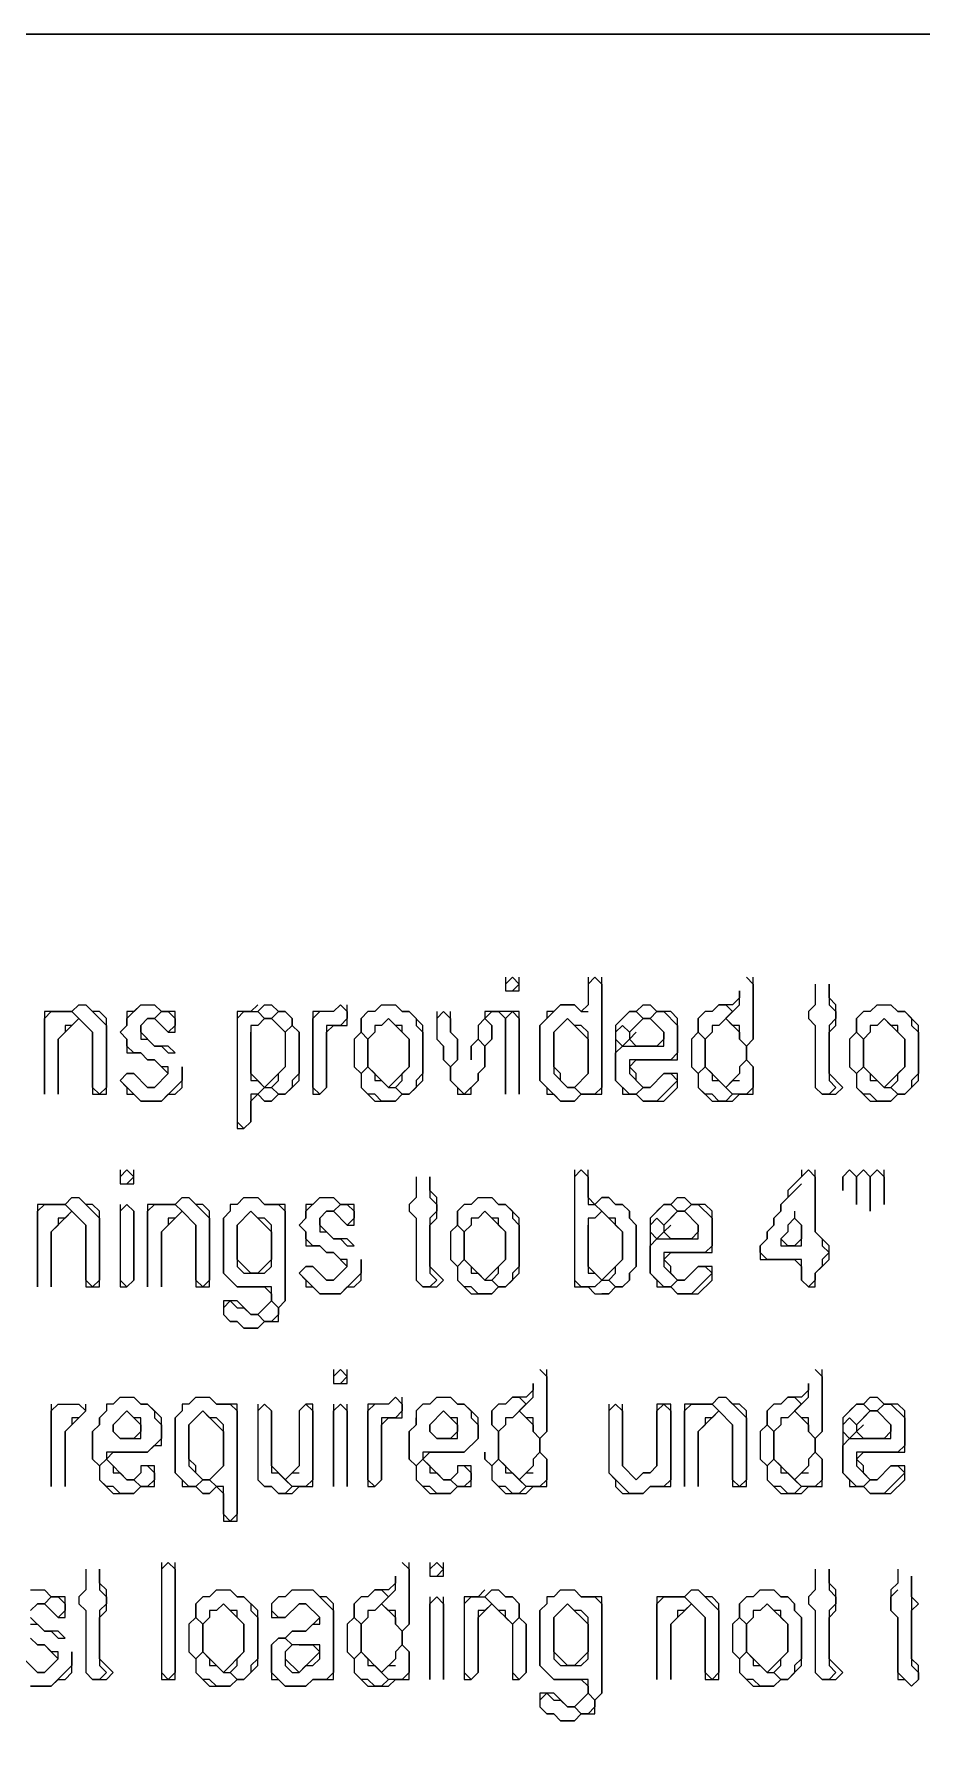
# Model space of a CAD drawing. Header units: metres. Extents: x 29 to 985, y 15 to 633.
# Drawn here: x 62.06 to 87.35, y 68.92 to 117.45 of the extents above; entities that cross this region are included whole.
import ezdxf

# ---------------------------------------------------------------- set-up
doc = ezdxf.new("R2010")
doc.units = ezdxf.units.M
doc.layers.add('INTERIOR_WALL_HIGHLIGHT', color=4, linetype='CONTINUOUS')
doc.layers.add('ORIGINAL_DRAWING', color=8, linetype='CONTINUOUS')

msp = doc.modelspace()

# ---------------------------------------------------------------- linework, layer by layer
at = {"layer": 'INTERIOR_WALL_HIGHLIGHT'}
for points in [[(29.608, 117.451), (29.608, 15.098), (240.588, 15.098), (240.784, 15.294), (240.784, 117.451)], [(29.608, 117.255), (29.804, 117.451), (240.588, 117.451), (240.784, 117.255), (240.784, 15.49), (240.392, 15.098), (29.804, 15.098), (29.608, 15.294)]]:
    msp.add_lwpolyline(points, close=True, dxfattribs=at)
at = {"layer": 'ORIGINAL_DRAWING'}
for points in [[(75.49, 90.392), (75.686, 90.588), (75.882, 90.392), (75.686, 90.196)], [(75.49, 90.588), (75.49, 90.196), (75.882, 90.196), (75.882, 90.588)], [(77.843, 90.392), (78.039, 90.588), (78.235, 90.392), (78.235, 87.451), (78.039, 87.255), (77.647, 87.255), (77.451, 87.451), (77.843, 87.843), (77.843, 89.02), (77.647, 89.216), (77.451, 89.216), (77.255, 89.412), (76.863, 89.02), (76.863, 87.843), (77.255, 87.451), (77.451, 87.451), (77.647, 87.255), (77.451, 87.059), (77.059, 87.059), (76.471, 87.647), (76.471, 89.216), (77.059, 89.804), (77.451, 89.804), (77.647, 89.608), (77.843, 89.608)], [(77.843, 90.588), (77.843, 89.804), (77.647, 89.608), (77.451, 89.804), (77.059, 89.804), (76.863, 89.608), (76.667, 89.608), (76.667, 89.412), (76.471, 89.216), (76.471, 87.647), (76.667, 87.451), (76.667, 87.255), (76.863, 87.255), (77.059, 87.059), (77.451, 87.059), (77.647, 87.255), (78.235, 87.255), (78.235, 90.588)], [(82.353, 90.588), (82.549, 90.392), (82.549, 88.824), (82.353, 88.627), (82.157, 88.824), (82.157, 89.216), (81.961, 89.216), (81.765, 89.412), (82.157, 89.804), (82.157, 90.196), (82.157, 90), (81.961, 89.804), (81.569, 89.804), (81.373, 89.608), (81.176, 89.608), (80.98, 89.412), (80.98, 89.02), (80.784, 88.824), (80.784, 88.039), (80.98, 87.843), (80.98, 87.451), (81.373, 87.059), (81.961, 87.059), (82.157, 87.255), (82.549, 87.255), (82.549, 88.039), (82.353, 88.235), (82.353, 88.627), (82.549, 88.824), (82.549, 90.588)], [(84.314, 90.392), (84.314, 89.804), (84.118, 89.608), (84.118, 89.412), (84.314, 89.216), (84.314, 87.451), (84.51, 87.255), (84.902, 87.255), (85.098, 87.451), (84.706, 87.843), (84.706, 89.02), (84.902, 89.216), (84.902, 89.804), (84.706, 90), (84.706, 90.392), (84.706, 89.804), (84.902, 89.608), (84.902, 89.412), (84.706, 89.216), (84.706, 87.647), (84.902, 87.451), (84.706, 87.255), (84.51, 87.255), (84.314, 87.451)], [(63.333, 89.804), (63.137, 89.608), (62.353, 89.608), (62.353, 87.255), (62.353, 89.412), (62.549, 89.608), (63.137, 89.608), (63.333, 89.412), (63.137, 89.216), (62.941, 89.216), (62.941, 89.02), (62.745, 88.824), (62.745, 87.255), (62.745, 88.824), (63.333, 89.412), (63.725, 89.02), (63.725, 87.255), (64.118, 87.255), (64.118, 89.412), (63.922, 89.608), (63.725, 89.608), (63.529, 89.804)], [(63.137, 89.608), (63.333, 89.804), (63.529, 89.804), (64.118, 89.216), (64.118, 87.451), (63.922, 87.255), (63.725, 87.451), (63.725, 89.02)], [(65.098, 89.804), (64.902, 89.608), (64.706, 89.608), (64.706, 89.216), (64.51, 89.02), (64.706, 88.824), (64.706, 88.431), (65.098, 88.431), (65.294, 88.235), (65.49, 88.235), (65.882, 87.843), (65.49, 87.451), (65.294, 87.451), (64.902, 87.843), (64.706, 87.843), (64.51, 87.647), (64.706, 87.451), (64.706, 87.255), (64.902, 87.255), (65.098, 87.059), (65.686, 87.059), (65.882, 87.255), (66.078, 87.255), (66.275, 87.451), (66.275, 88.039), (66.275, 87.647), (65.686, 87.059), (65.098, 87.059), (64.51, 87.647), (64.706, 87.843), (64.902, 87.843), (65.294, 87.451), (65.49, 87.451), (65.882, 87.843), (65.882, 88.039), (65.686, 88.039), (65.49, 88.235), (65.294, 88.235), (65.098, 88.431), (64.902, 88.431), (64.706, 88.627), (64.706, 88.824), (64.51, 89.02), (64.706, 89.216), (64.706, 89.412), (65.098, 89.804), (65.49, 89.804), (65.686, 89.608), (65.49, 89.412), (65.294, 89.412), (65.098, 89.216), (65.098, 88.824), (65.294, 88.824), (65.49, 88.627), (65.686, 88.627), (65.882, 88.431), (66.078, 88.431), (65.882, 88.627), (65.49, 88.627), (65.098, 89.02), (65.098, 89.216), (65.294, 89.412), (65.49, 89.412), (65.882, 89.02), (66.078, 89.02), (66.078, 89.608), (65.686, 89.608), (65.49, 89.804)], [(68.431, 89.804), (68.235, 89.608), (67.843, 89.608), (67.843, 86.275), (68.039, 86.275), (68.235, 86.471), (68.235, 87.059), (68.431, 87.255), (68.627, 87.059), (68.824, 87.059), (69.02, 87.255), (69.216, 87.255), (69.608, 87.647), (69.608, 89.02), (69.412, 89.216), (69.412, 89.412), (69.216, 89.608), (69.02, 89.608), (68.824, 89.804)], [(68.431, 89.608), (68.627, 89.804), (68.824, 89.804), (69.02, 89.608), (68.824, 89.412), (68.627, 89.412)], [(70.588, 89.608), (70.784, 89.804), (70.98, 89.608), (70.98, 89.412), (70.784, 89.216), (70.392, 89.216), (70.392, 87.451), (70.196, 87.255), (70, 87.451), (70, 89.412), (70.196, 89.608)], [(70.784, 89.804), (70.588, 89.608), (70, 89.608), (70, 87.255), (70.196, 87.255), (70.392, 87.451), (70.392, 89.02), (70.588, 89.216), (70.98, 89.216), (70.98, 89.804)], [(71.961, 89.804), (71.765, 89.608), (71.569, 89.608), (71.373, 89.412), (71.373, 89.02), (71.176, 88.824), (71.176, 88.039), (71.373, 87.843), (71.373, 87.451), (71.765, 87.059), (72.353, 87.059), (72.549, 87.255), (72.745, 87.255), (73.137, 87.647), (73.137, 89.216), (72.745, 89.608), (72.549, 89.608), (72.353, 89.804)], [(71.765, 89.608), (71.961, 89.804), (72.353, 89.804), (72.549, 89.608), (72.745, 89.608), (72.941, 89.412), (72.941, 89.216), (73.137, 89.02), (73.137, 87.843), (72.941, 87.647), (72.941, 87.451), (72.745, 87.255), (72.549, 87.255), (72.353, 87.451), (72.549, 87.647), (72.549, 87.843), (72.745, 88.039), (72.745, 88.824), (72.549, 89.02), (72.549, 89.216), (72.353, 89.216), (72.157, 89.412), (71.961, 89.216), (71.765, 89.216), (71.765, 89.02), (71.569, 88.824), (71.373, 89.02), (71.373, 89.412), (71.569, 89.608)], [(79.412, 89.804), (79.216, 89.608), (79.02, 89.608), (78.627, 89.216), (78.627, 87.647), (78.824, 87.451), (78.824, 87.255), (79.216, 87.255), (79.412, 87.059), (80, 87.059), (80.392, 87.451), (80.392, 87.843), (80, 87.843), (79.608, 87.451), (79.412, 87.451), (79.216, 87.647), (79.216, 87.843), (79.02, 88.039), (79.216, 88.235), (80.392, 88.235), (80.392, 89.412), (80.196, 89.608), (79.804, 89.608), (79.608, 89.804)], [(79.216, 89.608), (79.412, 89.804), (79.608, 89.804), (79.804, 89.608), (79.608, 89.412), (79.412, 89.412)], [(81.373, 89.608), (81.569, 89.804), (81.765, 89.804), (81.961, 89.608), (81.569, 89.216), (81.373, 89.216), (81.373, 89.02), (81.176, 88.824), (80.98, 89.02), (80.98, 89.412), (81.176, 89.608)], [(86.078, 89.804), (85.882, 89.608), (85.686, 89.608), (85.49, 89.412), (85.49, 89.02), (85.294, 88.824), (85.294, 88.039), (85.49, 87.843), (85.49, 87.451), (85.882, 87.059), (86.471, 87.059), (86.667, 87.255), (86.863, 87.255), (87.255, 87.647), (87.255, 89.216), (86.863, 89.608), (86.667, 89.608), (86.471, 89.804)], [(85.882, 89.608), (86.078, 89.804), (86.471, 89.804), (86.667, 89.608), (86.863, 89.608), (87.059, 89.412), (87.059, 89.216), (87.255, 89.02), (87.255, 87.843), (87.059, 87.647), (87.059, 87.451), (86.863, 87.255), (86.667, 87.255), (86.471, 87.451), (86.667, 87.647), (86.667, 87.843), (86.863, 88.039), (86.863, 88.824), (86.667, 89.02), (86.667, 89.216), (86.471, 89.216), (86.275, 89.412), (86.078, 89.216), (85.882, 89.216), (85.882, 89.02), (85.686, 88.824), (85.49, 89.02), (85.49, 89.412), (85.686, 89.608)], [(65.49, 89.412), (65.686, 89.608), (65.882, 89.608), (66.078, 89.412), (66.078, 89.216), (65.882, 89.02)], [(67.843, 89.412), (68.039, 89.608), (68.431, 89.608), (68.627, 89.412), (68.431, 89.216), (68.235, 89.216), (68.235, 87.647), (68.431, 87.647), (68.627, 87.451), (68.431, 87.255), (68.235, 87.255), (68.235, 86.471), (68.039, 86.275), (67.843, 86.471)], [(68.627, 89.412), (68.824, 89.412), (69.216, 89.02), (69.216, 88.039), (68.627, 87.451), (68.235, 87.843), (68.235, 89.02)], [(68.824, 89.412), (69.02, 89.608), (69.216, 89.608), (69.412, 89.412), (69.412, 89.216), (69.216, 89.02)], [(72.157, 89.412), (72.745, 88.824), (72.745, 88.039), (72.157, 87.451), (71.569, 88.039), (71.569, 88.824)], [(73.529, 89.412), (73.725, 89.608), (73.922, 89.412), (73.922, 89.02), (74.118, 88.824), (74.118, 88.235), (73.922, 88.039), (73.725, 88.235), (73.725, 88.627), (73.529, 88.824)], [(73.529, 89.608), (73.529, 88.824), (73.725, 88.627), (73.725, 88.235), (73.922, 88.039), (73.922, 87.647), (74.118, 87.451), (74.118, 87.255), (74.51, 87.255), (74.51, 87.451), (74.706, 87.647), (74.706, 87.843), (74.902, 88.039), (74.902, 88.627), (75.098, 88.824), (75.098, 89.216), (74.902, 89.412), (75.098, 89.608), (75.294, 89.608), (75.49, 89.412), (75.49, 87.255), (75.49, 89.412), (75.686, 89.608), (75.882, 89.412), (75.882, 87.255), (75.882, 89.608), (74.902, 89.608), (74.902, 89.412), (74.706, 89.216), (74.706, 88.824), (74.51, 88.627), (74.51, 88.235), (74.51, 88.627), (74.706, 88.824), (74.902, 88.627), (74.902, 88.039), (74.706, 87.843), (74.706, 87.647), (74.314, 87.255), (73.922, 87.647), (73.922, 88.039), (74.118, 88.235), (74.118, 88.824), (73.922, 89.02), (73.922, 89.608)], [(74.706, 89.216), (74.902, 89.412), (75.098, 89.216), (75.098, 88.824), (74.902, 88.627), (74.706, 88.824)], [(77.255, 89.412), (77.843, 88.824), (77.843, 87.843), (77.451, 87.451), (77.255, 87.451), (77.059, 87.647), (77.059, 87.843), (76.863, 88.039), (76.863, 89.02)], [(79.608, 89.412), (79.804, 89.608), (80, 89.608), (80.392, 89.216), (80.392, 88.431), (80.196, 88.235), (79.02, 88.235), (79.02, 87.843), (79.412, 87.451), (79.216, 87.255), (79.02, 87.255), (78.627, 87.647), (78.627, 88.431), (78.824, 88.627), (80, 88.627), (80, 89.02)], [(78.824, 89.412), (79.02, 89.608), (79.216, 89.608), (79.412, 89.412), (79.02, 89.02), (78.824, 89.216)], [(79.216, 89.216), (79.412, 89.412), (79.608, 89.412), (80, 89.02), (80, 88.824), (79.804, 88.627), (79.216, 88.627), (79.02, 88.824), (79.216, 89.02)], [(81.765, 89.412), (82.157, 89.02), (82.157, 88.824), (82.353, 88.627), (82.353, 88.235), (82.157, 88.039), (82.157, 87.843), (81.765, 87.451), (81.176, 88.039), (81.176, 88.824)], [(86.275, 89.412), (86.863, 88.824), (86.863, 88.039), (86.275, 87.451), (85.686, 88.039), (85.686, 88.824)], [(69.216, 89.02), (69.412, 89.216), (69.608, 89.02), (69.608, 87.843), (69.412, 87.647), (69.412, 87.451), (69.216, 87.255), (69.02, 87.255), (68.824, 87.451), (69.02, 87.647), (69.02, 87.843), (69.216, 88.039)], [(71.176, 88.824), (71.373, 89.02), (71.569, 88.824), (71.569, 88.039), (71.373, 87.843), (71.176, 88.039)], [(78.627, 89.02), (78.824, 89.216), (79.02, 89.02), (79.02, 88.824), (78.824, 88.627), (78.627, 88.824)], [(80.784, 88.824), (80.98, 89.02), (81.176, 88.824), (81.176, 88.039), (80.98, 87.843), (80.784, 88.039)], [(85.294, 88.824), (85.49, 89.02), (85.686, 88.824), (85.686, 88.039), (85.49, 87.843), (85.294, 88.039)], [(71.373, 87.843), (71.569, 88.039), (71.765, 87.843), (71.765, 87.647), (71.961, 87.647), (72.157, 87.451), (72.353, 87.451), (72.549, 87.255), (72.353, 87.059), (71.961, 87.059), (71.765, 87.255), (71.569, 87.255), (71.373, 87.451)], [(80, 87.843), (80.196, 87.843), (80.392, 87.647), (79.804, 87.059), (79.412, 87.059), (79.216, 87.255), (79.412, 87.451), (79.608, 87.451)], [(80.98, 87.843), (81.176, 88.039), (81.373, 87.843), (81.373, 87.647), (81.569, 87.647), (81.961, 87.255), (81.765, 87.059), (81.569, 87.059), (81.373, 87.255), (81.176, 87.255), (80.98, 87.451)], [(82.157, 88.039), (82.353, 88.235), (82.549, 88.039), (82.549, 87.451), (82.353, 87.255), (81.961, 87.255), (81.765, 87.451), (81.961, 87.647), (82.157, 87.647)], [(85.49, 87.843), (85.686, 88.039), (85.882, 87.843), (85.882, 87.647), (86.078, 87.647), (86.275, 87.451), (86.471, 87.451), (86.667, 87.255), (86.471, 87.059), (86.078, 87.059), (85.882, 87.255), (85.686, 87.255), (85.49, 87.451)], [(68.431, 87.255), (68.627, 87.451), (68.824, 87.451), (69.02, 87.255), (68.824, 87.059), (68.627, 87.059)], [(64.51, 84.902), (64.706, 85.098), (64.902, 84.902), (64.706, 84.706)], [(64.51, 85.098), (64.51, 84.706), (64.902, 84.706), (64.902, 85.098)], [(77.451, 84.902), (77.647, 85.098), (77.843, 84.902), (77.843, 84.118), (78.039, 84.118), (78.235, 83.922), (78.039, 83.725), (77.843, 83.725), (77.843, 82.157), (78.039, 82.157), (78.235, 81.961), (78.039, 81.765), (77.647, 81.765), (77.451, 81.961)], [(77.451, 85.098), (77.451, 81.765), (77.843, 81.765), (78.039, 81.569), (78.431, 81.569), (78.627, 81.765), (78.824, 81.765), (79.02, 81.961), (79.02, 82.157), (79.216, 82.353), (79.216, 83.529), (79.02, 83.725), (79.02, 83.922), (78.824, 84.118), (78.627, 84.118), (78.431, 84.314), (78.235, 84.314), (78.039, 84.118), (77.843, 84.314), (77.843, 85.098)], [(83.922, 84.902), (84.118, 85.098), (84.314, 84.902), (84.314, 83.333), (84.51, 83.137), (84.51, 82.941), (84.706, 82.745), (84.51, 82.549), (84.51, 82.353), (84.314, 82.157), (84.314, 81.961), (84.118, 81.765), (83.922, 81.961), (83.922, 82.549), (82.941, 82.549), (82.745, 82.745), (82.745, 82.941), (82.941, 83.137), (82.941, 83.333), (83.137, 83.529), (83.137, 83.725), (83.333, 83.922), (83.333, 84.118), (83.922, 84.706)], [(83.922, 85.098), (83.922, 84.902), (83.529, 84.51), (83.529, 84.314), (83.333, 84.118), (83.333, 83.922), (83.137, 83.725), (83.137, 83.529), (82.941, 83.333), (82.941, 83.137), (82.745, 82.941), (82.745, 82.549), (83.725, 82.549), (83.922, 82.353), (83.922, 81.961), (84.118, 81.765), (84.314, 81.765), (84.314, 82.157), (84.706, 82.549), (84.706, 82.941), (84.314, 83.333), (84.314, 85.098)], [(85.294, 85.098), (85.098, 84.902), (85.098, 84.51), (85.098, 84.902), (85.294, 85.098), (85.49, 84.902), (85.49, 84.118), (85.49, 84.902), (85.686, 85.098), (85.882, 84.902), (85.882, 83.922), (85.882, 84.902), (86.078, 85.098), (86.275, 84.902), (86.275, 84.118), (86.275, 85.098)], [(72.941, 84.902), (72.941, 84.314), (72.745, 84.118), (72.745, 83.922), (72.941, 83.725), (72.941, 81.961), (73.137, 81.765), (73.529, 81.765), (73.725, 81.961), (73.333, 82.353), (73.333, 83.529), (73.529, 83.725), (73.529, 84.314), (73.333, 84.51), (73.333, 84.902), (73.333, 84.314), (73.529, 84.118), (73.529, 83.922), (73.333, 83.725), (73.333, 82.157), (73.529, 81.961), (73.333, 81.765), (73.137, 81.765), (72.941, 81.961)], [(63.137, 84.314), (62.941, 84.118), (62.157, 84.118), (62.157, 81.765), (62.157, 83.922), (62.353, 84.118), (62.941, 84.118), (63.137, 83.922), (62.941, 83.725), (62.745, 83.725), (62.745, 83.529), (62.549, 83.333), (62.549, 81.765), (62.549, 83.333), (63.137, 83.922), (63.529, 83.529), (63.529, 81.765), (63.922, 81.765), (63.922, 83.922), (63.725, 84.118), (63.529, 84.118), (63.333, 84.314)], [(62.941, 84.118), (63.137, 84.314), (63.333, 84.314), (63.922, 83.725), (63.922, 81.961), (63.725, 81.765), (63.529, 81.961), (63.529, 83.529)], [(64.51, 83.922), (64.706, 84.118), (64.902, 83.922), (64.902, 81.961), (64.706, 81.765), (64.51, 81.961)], [(64.51, 84.118), (64.51, 81.765), (64.706, 81.765), (64.902, 81.961), (64.902, 83.922), (64.706, 84.118)], [(66.275, 84.314), (66.078, 84.118), (65.294, 84.118), (65.294, 81.765), (65.294, 83.922), (65.49, 84.118), (66.078, 84.118), (66.275, 83.922), (66.078, 83.725), (65.882, 83.725), (65.882, 83.529), (65.686, 83.333), (65.686, 81.765), (65.686, 83.333), (66.275, 83.922), (66.667, 83.529), (66.667, 81.765), (67.059, 81.765), (67.059, 83.922), (66.863, 84.118), (66.667, 84.118), (66.471, 84.314)], [(66.078, 84.118), (66.275, 84.314), (66.471, 84.314), (67.059, 83.725), (67.059, 81.961), (66.863, 81.765), (66.667, 81.961), (66.667, 83.529)], [(68.039, 84.314), (68.431, 84.314), (68.627, 84.118), (69.02, 84.118), (69.216, 83.922), (69.216, 81.373), (69.02, 81.176), (68.824, 81.373), (68.824, 81.765), (67.843, 81.765), (67.451, 82.157), (67.451, 83.725)], [(68.039, 84.314), (67.843, 84.118), (67.647, 84.118), (67.647, 83.922), (67.451, 83.725), (67.451, 82.157), (67.843, 81.765), (68.627, 81.765), (68.824, 81.569), (68.824, 81.373), (68.431, 80.98), (68.235, 80.98), (67.843, 81.373), (67.451, 81.373), (67.451, 80.98), (67.647, 80.784), (67.843, 80.784), (68.039, 80.588), (68.431, 80.588), (68.627, 80.784), (69.02, 80.784), (69.02, 81.176), (69.216, 81.373), (69.216, 84.118), (68.627, 84.118), (68.431, 84.314)], [(70.196, 84.314), (70, 84.118), (69.804, 84.118), (69.804, 83.725), (69.608, 83.529), (69.804, 83.333), (69.804, 82.941), (70.196, 82.941), (70.392, 82.745), (70.588, 82.745), (70.98, 82.353), (70.588, 81.961), (70.392, 81.961), (70, 82.353), (69.804, 82.353), (69.608, 82.157), (69.804, 81.961), (69.804, 81.765), (70, 81.765), (70.196, 81.569), (70.784, 81.569), (70.98, 81.765), (71.176, 81.765), (71.373, 81.961), (71.373, 82.549), (71.373, 82.157), (70.784, 81.569), (70.196, 81.569), (69.608, 82.157), (69.804, 82.353), (70, 82.353), (70.392, 81.961), (70.588, 81.961), (70.98, 82.353), (70.98, 82.549), (70.784, 82.549), (70.588, 82.745), (70.392, 82.745), (70.196, 82.941), (70, 82.941), (69.804, 83.137), (69.804, 83.333), (69.608, 83.529), (69.804, 83.725), (69.804, 83.922), (70.196, 84.314), (70.588, 84.314), (70.784, 84.118), (70.588, 83.922), (70.392, 83.922), (70.196, 83.725), (70.196, 83.333), (70.392, 83.333), (70.588, 83.137), (70.784, 83.137), (70.98, 82.941), (71.176, 82.941), (70.98, 83.137), (70.588, 83.137), (70.196, 83.529), (70.196, 83.725), (70.392, 83.922), (70.588, 83.922), (70.98, 83.529), (71.176, 83.529), (71.176, 84.118), (70.784, 84.118), (70.588, 84.314)], [(70.588, 83.922), (70.784, 84.118), (70.98, 84.118), (71.176, 83.922), (71.176, 83.725), (70.98, 83.529)], [(74.706, 84.314), (74.51, 84.118), (74.314, 84.118), (74.118, 83.922), (74.118, 83.529), (73.922, 83.333), (73.922, 82.549), (74.118, 82.353), (74.118, 81.961), (74.51, 81.569), (75.098, 81.569), (75.294, 81.765), (75.49, 81.765), (75.882, 82.157), (75.882, 83.725), (75.49, 84.118), (75.294, 84.118), (75.098, 84.314)], [(74.51, 84.118), (74.706, 84.314), (75.098, 84.314), (75.294, 84.118), (75.49, 84.118), (75.686, 83.922), (75.686, 83.725), (75.882, 83.529), (75.882, 82.353), (75.686, 82.157), (75.686, 81.961), (75.49, 81.765), (75.294, 81.765), (75.098, 81.961), (75.294, 82.157), (75.294, 82.353), (75.49, 82.549), (75.49, 83.333), (75.294, 83.529), (75.294, 83.725), (75.098, 83.725), (74.902, 83.922), (74.706, 83.725), (74.51, 83.725), (74.51, 83.529), (74.314, 83.333), (74.118, 83.529), (74.118, 83.922), (74.314, 84.118)], [(78.039, 84.118), (78.235, 84.314), (78.431, 84.314), (78.627, 84.118), (78.824, 84.118), (79.02, 83.922), (79.02, 83.725), (79.216, 83.529), (79.216, 82.353), (79.02, 82.157), (79.02, 81.961), (78.824, 81.765), (78.627, 81.765), (78.431, 81.961), (78.627, 82.157), (78.627, 82.353), (78.824, 82.549), (78.824, 83.333), (78.627, 83.529), (78.627, 83.725), (78.431, 83.725)], [(80.392, 84.314), (80.196, 84.118), (80, 84.118), (79.608, 83.725), (79.608, 82.157), (79.804, 81.961), (79.804, 81.765), (80.196, 81.765), (80.392, 81.569), (80.98, 81.569), (81.373, 81.961), (81.373, 82.353), (80.98, 82.353), (80.588, 81.961), (80.392, 81.961), (80.196, 82.157), (80.196, 82.353), (80, 82.549), (80.196, 82.745), (81.373, 82.745), (81.373, 83.922), (81.176, 84.118), (80.784, 84.118), (80.588, 84.314)], [(80.588, 83.922), (80.784, 84.118), (80.98, 84.118), (81.373, 83.725), (81.373, 82.941), (81.176, 82.745), (80, 82.745), (80, 82.353), (80.392, 81.961), (80.196, 81.765), (80, 81.765), (79.608, 82.157), (79.608, 82.941), (79.804, 83.137), (80.98, 83.137), (80.98, 83.529)], [(79.804, 83.922), (80, 84.118), (80.196, 84.118), (80.392, 83.922), (80, 83.529), (79.804, 83.725)], [(80.196, 84.118), (80.392, 84.314), (80.588, 84.314), (80.784, 84.118), (80.588, 83.922), (80.392, 83.922)], [(68.235, 83.922), (68.824, 83.333), (68.824, 82.549), (68.431, 82.157), (68.235, 82.157), (67.843, 82.549), (67.843, 83.529)], [(68.235, 83.922), (67.843, 83.529), (67.843, 82.353), (68.039, 82.157), (68.627, 82.157), (68.824, 82.353), (68.824, 83.529), (68.627, 83.725), (68.431, 83.725)], [(73.922, 83.333), (74.118, 83.529), (74.314, 83.333), (74.314, 82.549), (74.118, 82.353), (73.922, 82.549)], [(74.902, 83.922), (75.49, 83.333), (75.49, 82.549), (74.902, 81.961), (74.314, 82.549), (74.314, 83.333)], [(78.235, 83.922), (78.824, 83.333), (78.824, 82.549), (78.235, 81.961), (77.843, 82.353), (77.843, 83.529)], [(79.608, 83.529), (79.804, 83.725), (80, 83.529), (80, 83.333), (79.804, 83.137), (79.608, 83.333)], [(80.196, 83.725), (80.392, 83.922), (80.588, 83.922), (80.98, 83.529), (80.98, 83.333), (80.784, 83.137), (80.196, 83.137), (80, 83.333), (80.196, 83.529)], [(83.725, 83.922), (83.725, 83.725), (83.529, 83.529), (83.529, 83.333), (83.333, 83.137), (83.333, 82.941), (83.922, 82.941), (83.922, 83.529), (83.725, 83.725)], [(83.529, 83.529), (83.725, 83.725), (83.922, 83.529), (83.922, 83.137), (83.725, 82.941), (83.529, 82.941), (83.333, 83.137), (83.529, 83.333)], [(74.118, 82.353), (74.314, 82.549), (74.51, 82.353), (74.51, 82.157), (74.706, 82.157), (74.902, 81.961), (75.098, 81.961), (75.294, 81.765), (75.098, 81.569), (74.706, 81.569), (74.51, 81.765), (74.314, 81.765), (74.118, 81.961)], [(80.98, 82.353), (81.176, 82.353), (81.373, 82.157), (80.784, 81.569), (80.392, 81.569), (80.196, 81.765), (80.392, 81.961), (80.588, 81.961)], [(78.039, 81.765), (78.235, 81.961), (78.431, 81.961), (78.627, 81.765), (78.431, 81.569), (78.235, 81.569)], [(67.451, 81.176), (67.647, 81.373), (67.843, 81.176), (68.039, 81.176), (68.235, 80.98), (68.431, 80.98), (68.627, 80.784), (68.431, 80.588), (68.039, 80.588), (67.843, 80.784), (67.647, 80.784), (67.451, 80.98)], [(68.824, 81.373), (69.02, 81.176), (69.02, 80.98), (68.824, 80.784), (68.627, 80.784), (68.431, 80.98)], [(70.588, 79.216), (70.784, 79.412), (70.98, 79.216), (70.784, 79.02)], [(70.588, 79.412), (70.588, 79.02), (70.98, 79.02), (70.98, 79.412)], [(76.471, 79.412), (76.667, 79.216), (76.667, 77.647), (76.471, 77.451), (76.275, 77.647), (76.275, 78.039), (76.078, 78.039), (75.882, 78.235), (76.275, 78.627), (76.275, 79.02), (76.275, 78.824), (76.078, 78.627), (75.686, 78.627), (75.49, 78.431), (75.294, 78.431), (75.098, 78.235), (75.098, 77.843), (75.294, 77.647), (75.294, 76.863), (75.098, 76.667), (74.902, 76.863), (74.902, 77.059), (74.902, 76.863), (75.098, 76.667), (75.098, 76.275), (75.49, 75.882), (76.078, 75.882), (76.275, 76.078), (76.667, 76.078), (76.667, 76.863), (76.471, 77.059), (76.471, 77.451), (76.667, 77.647), (76.667, 79.412)], [(84.314, 79.412), (84.51, 79.216), (84.51, 77.647), (84.314, 77.451), (84.118, 77.647), (84.118, 78.039), (83.922, 78.039), (83.725, 78.235), (84.118, 78.627), (84.118, 79.02), (84.118, 78.824), (83.922, 78.627), (83.529, 78.627), (83.333, 78.431), (83.137, 78.431), (82.941, 78.235), (82.941, 77.843), (82.745, 77.647), (82.745, 76.863), (82.941, 76.667), (82.941, 76.275), (83.333, 75.882), (83.922, 75.882), (84.118, 76.078), (84.51, 76.078), (84.51, 76.863), (84.314, 77.059), (84.314, 77.451), (84.51, 77.647), (84.51, 79.412)], [(64.51, 78.627), (64.902, 78.627), (65.098, 78.431), (65.294, 78.431), (65.49, 78.235), (65.49, 78.039), (65.686, 77.843), (65.686, 77.451), (65.294, 77.059), (64.118, 77.059), (64.118, 76.863), (63.922, 76.667), (63.725, 76.863), (63.725, 77.647), (63.922, 77.843), (63.922, 78.039)], [(64.51, 78.627), (64.314, 78.431), (64.118, 78.431), (64.118, 78.235), (63.922, 78.039), (63.922, 77.843), (63.725, 77.647), (63.725, 76.863), (63.922, 76.667), (63.922, 76.275), (64.314, 75.882), (64.902, 75.882), (65.098, 76.078), (65.49, 76.078), (65.49, 76.667), (65.098, 76.667), (65.098, 76.471), (64.902, 76.275), (64.706, 76.275), (64.118, 76.863), (64.314, 77.059), (65.294, 77.059), (65.49, 77.255), (65.686, 77.255), (65.686, 78.039), (65.294, 78.431), (65.098, 78.431), (64.902, 78.627)], [(66.667, 78.627), (67.059, 78.627), (67.255, 78.431), (67.647, 78.431), (67.843, 78.235), (67.843, 75.294), (67.647, 75.098), (67.451, 75.294), (67.451, 76.078), (67.255, 76.078), (67.059, 76.275), (67.451, 76.667), (67.451, 77.843), (67.255, 78.039), (67.059, 78.039), (66.863, 78.235), (66.471, 77.843), (66.471, 76.667), (66.863, 76.275), (66.667, 76.078), (66.471, 76.078), (66.078, 76.471), (66.078, 78.039)], [(66.667, 78.627), (66.471, 78.431), (66.275, 78.431), (66.275, 78.235), (66.078, 78.039), (66.078, 76.471), (66.275, 76.275), (66.275, 76.078), (66.667, 76.078), (66.863, 75.882), (67.059, 75.882), (67.255, 76.078), (67.451, 75.882), (67.451, 75.098), (67.843, 75.098), (67.843, 78.431), (67.255, 78.431), (67.059, 78.627)], [(72.157, 78.431), (72.353, 78.627), (72.549, 78.431), (72.549, 78.235), (72.353, 78.039), (71.961, 78.039), (71.961, 76.275), (71.765, 76.078), (71.569, 76.275), (71.569, 78.235), (71.765, 78.431)], [(72.353, 78.627), (72.157, 78.431), (71.569, 78.431), (71.569, 76.078), (71.765, 76.078), (71.961, 76.275), (71.961, 77.843), (72.157, 78.039), (72.549, 78.039), (72.549, 78.627)], [(73.529, 78.627), (73.922, 78.627), (74.118, 78.431), (74.314, 78.431), (74.51, 78.235), (74.51, 78.039), (74.706, 77.843), (74.706, 77.451), (74.314, 77.059), (73.137, 77.059), (73.137, 76.863), (72.941, 76.667), (72.745, 76.863), (72.745, 77.647), (72.941, 77.843), (72.941, 78.039)], [(73.529, 78.627), (73.333, 78.431), (73.137, 78.431), (72.941, 78.235), (72.941, 77.843), (72.745, 77.647), (72.745, 76.863), (72.941, 76.667), (72.941, 76.275), (73.333, 75.882), (73.922, 75.882), (74.118, 76.078), (74.51, 76.078), (74.51, 76.667), (74.118, 76.667), (74.118, 76.471), (73.922, 76.275), (73.725, 76.275), (73.137, 76.863), (73.333, 77.059), (74.314, 77.059), (74.706, 77.451), (74.706, 78.039), (74.314, 78.431), (74.118, 78.431), (73.922, 78.627)], [(75.49, 78.431), (75.686, 78.627), (75.882, 78.627), (76.078, 78.431), (75.686, 78.039), (75.49, 78.039), (75.49, 77.843), (75.294, 77.647), (75.098, 77.843), (75.098, 78.235), (75.294, 78.431)], [(81.569, 78.627), (81.373, 78.431), (80.588, 78.431), (80.588, 76.078), (80.588, 78.235), (80.784, 78.431), (81.373, 78.431), (81.569, 78.235), (81.373, 78.039), (81.176, 78.039), (81.176, 77.843), (80.98, 77.647), (80.98, 76.078), (80.98, 77.647), (81.569, 78.235), (81.961, 77.843), (81.961, 76.078), (82.353, 76.078), (82.353, 78.235), (82.157, 78.431), (81.961, 78.431), (81.765, 78.627)], [(81.373, 78.431), (81.569, 78.627), (81.765, 78.627), (82.353, 78.039), (82.353, 76.275), (82.157, 76.078), (81.961, 76.275), (81.961, 77.843)], [(83.333, 78.431), (83.529, 78.627), (83.725, 78.627), (83.922, 78.431), (83.529, 78.039), (83.333, 78.039), (83.333, 77.843), (83.137, 77.647), (82.941, 77.843), (82.941, 78.235), (83.137, 78.431)], [(85.882, 78.627), (85.686, 78.431), (85.49, 78.431), (85.098, 78.039), (85.098, 76.471), (85.294, 76.275), (85.294, 76.078), (85.686, 76.078), (85.882, 75.882), (86.471, 75.882), (86.863, 76.275), (86.863, 76.667), (86.471, 76.667), (86.078, 76.275), (85.882, 76.275), (85.686, 76.471), (85.686, 76.667), (85.49, 76.863), (85.686, 77.059), (86.863, 77.059), (86.863, 78.235), (86.667, 78.431), (86.275, 78.431), (86.078, 78.627)], [(85.686, 78.431), (85.882, 78.627), (86.078, 78.627), (86.275, 78.431), (86.078, 78.235), (85.882, 78.235)], [(62.549, 78.431), (62.549, 76.078), (62.549, 78.235), (62.745, 78.431), (63.333, 78.431), (63.529, 78.235), (63.333, 78.039), (63.137, 78.039), (63.137, 77.843), (62.941, 77.647), (62.941, 76.078), (62.941, 77.647), (63.529, 78.235), (63.529, 78.431)], [(64.706, 78.235), (65.098, 77.843), (65.098, 77.647), (64.902, 77.451), (64.51, 77.451), (64.314, 77.647), (64.314, 77.843)], [(64.706, 78.235), (64.314, 77.843), (64.314, 77.647), (64.51, 77.451), (65.098, 77.451), (65.098, 78.039), (64.902, 78.039)], [(66.863, 78.235), (67.451, 77.647), (67.451, 76.667), (67.059, 76.275), (66.863, 76.275), (66.667, 76.471), (66.667, 76.667), (66.471, 76.863), (66.471, 77.843)], [(68.431, 78.235), (68.627, 78.431), (68.824, 78.235), (68.824, 76.471), (69.02, 76.471), (69.412, 76.078), (69.216, 75.882), (69.02, 75.882), (68.824, 76.078), (68.627, 76.078), (68.431, 76.275)], [(68.431, 78.431), (68.431, 76.275), (68.627, 76.078), (68.824, 76.078), (69.02, 75.882), (69.412, 75.882), (69.608, 76.078), (70, 76.078), (70, 78.431), (69.804, 78.431), (69.608, 78.235), (69.608, 76.667), (69.216, 76.275), (68.824, 76.667), (68.824, 78.235), (68.627, 78.431)], [(69.608, 78.235), (69.804, 78.431), (70, 78.235), (70, 76.275), (69.804, 76.078), (69.412, 76.078), (69.216, 76.275), (69.412, 76.471), (69.608, 76.471)], [(70.588, 78.431), (70.588, 76.078), (70.588, 78.235), (70.784, 78.431), (70.98, 78.235), (70.98, 76.078), (70.98, 78.431)], [(73.725, 78.235), (74.118, 77.843), (74.118, 77.647), (73.922, 77.451), (73.529, 77.451), (73.333, 77.647), (73.333, 77.843)], [(73.725, 78.235), (73.333, 77.843), (73.333, 77.647), (73.529, 77.451), (74.118, 77.451), (74.118, 78.039), (73.922, 78.039)], [(75.882, 78.235), (76.275, 77.843), (76.275, 77.647), (76.471, 77.451), (76.471, 77.059), (76.275, 76.863), (76.275, 76.667), (75.882, 76.275), (75.294, 76.863), (75.294, 77.647)], [(78.431, 78.235), (78.627, 78.431), (78.824, 78.235), (78.824, 76.667), (79.216, 76.275), (79.412, 76.471), (79.608, 76.471), (79.804, 76.667), (79.804, 78.235), (80, 78.431), (80.196, 78.235), (80.196, 76.275), (80, 76.078), (79.608, 76.078), (79.412, 75.882), (79.02, 75.882), (78.431, 76.471)], [(78.431, 78.431), (78.431, 76.471), (78.627, 76.275), (78.627, 76.078), (78.824, 75.882), (79.412, 75.882), (79.608, 76.078), (80.196, 76.078), (80.196, 78.431), (79.804, 78.431), (79.804, 76.667), (79.608, 76.471), (79.412, 76.471), (79.216, 76.275), (78.824, 76.667), (78.824, 78.431)], [(83.725, 78.235), (84.118, 77.843), (84.118, 77.647), (84.314, 77.451), (84.314, 77.059), (84.118, 76.863), (84.118, 76.667), (83.725, 76.275), (83.137, 76.863), (83.137, 77.647)], [(86.078, 78.235), (86.275, 78.431), (86.471, 78.431), (86.863, 78.039), (86.863, 77.255), (86.667, 77.059), (85.49, 77.059), (85.49, 76.667), (85.882, 76.275), (85.686, 76.078), (85.49, 76.078), (85.098, 76.471), (85.098, 77.255), (85.294, 77.451), (86.471, 77.451), (86.471, 77.843)], [(85.294, 78.235), (85.49, 78.431), (85.686, 78.431), (85.882, 78.235), (85.49, 77.843), (85.294, 78.039)], [(85.686, 78.039), (85.882, 78.235), (86.078, 78.235), (86.471, 77.843), (86.471, 77.647), (86.275, 77.451), (85.686, 77.451), (85.49, 77.647), (85.686, 77.843)], [(82.745, 77.647), (82.941, 77.843), (83.137, 77.647), (83.137, 76.863), (82.941, 76.667), (82.745, 76.863)], [(85.098, 77.843), (85.294, 78.039), (85.49, 77.843), (85.49, 77.647), (85.294, 77.451), (85.098, 77.647)], [(63.922, 76.667), (64.118, 76.863), (64.314, 76.667), (64.314, 76.471), (64.51, 76.471), (64.706, 76.275), (64.902, 76.275), (65.098, 76.078), (64.902, 75.882), (64.51, 75.882), (64.314, 76.078), (64.118, 76.078), (63.922, 76.275)], [(72.941, 76.667), (73.137, 76.863), (73.333, 76.667), (73.333, 76.471), (73.529, 76.471), (73.725, 76.275), (73.922, 76.275), (74.118, 76.078), (73.922, 75.882), (73.529, 75.882), (73.333, 76.078), (73.137, 76.078), (72.941, 76.275)], [(75.098, 76.667), (75.294, 76.863), (75.49, 76.667), (75.49, 76.471), (75.686, 76.471), (76.078, 76.078), (75.882, 75.882), (75.686, 75.882), (75.49, 76.078), (75.294, 76.078), (75.098, 76.275)], [(76.275, 76.863), (76.471, 77.059), (76.667, 76.863), (76.667, 76.275), (76.471, 76.078), (76.078, 76.078), (75.882, 76.275), (76.078, 76.471), (76.275, 76.471)], [(82.941, 76.667), (83.137, 76.863), (83.333, 76.667), (83.333, 76.471), (83.529, 76.471), (83.922, 76.078), (83.725, 75.882), (83.529, 75.882), (83.333, 76.078), (83.137, 76.078), (82.941, 76.275)], [(84.118, 76.863), (84.314, 77.059), (84.51, 76.863), (84.51, 76.275), (84.314, 76.078), (83.922, 76.078), (83.725, 76.275), (83.922, 76.471), (84.118, 76.471)], [(65.294, 76.667), (65.49, 76.471), (65.49, 76.275), (65.294, 76.078), (65.098, 76.078), (64.902, 76.275)], [(66.667, 76.078), (66.863, 76.275), (67.059, 76.275), (67.255, 76.078), (67.059, 75.882), (66.863, 75.882)], [(74.314, 76.667), (74.51, 76.471), (74.51, 76.275), (74.314, 76.078), (74.118, 76.078), (73.922, 76.275)], [(86.471, 76.667), (86.667, 76.667), (86.863, 76.471), (86.275, 75.882), (85.882, 75.882), (85.686, 76.078), (85.882, 76.275), (86.078, 76.275)], [(65.686, 73.725), (65.882, 73.922), (66.078, 73.725), (66.078, 70.784), (65.882, 70.588), (65.686, 70.784)], [(65.686, 73.922), (65.686, 70.588), (66.078, 70.588), (66.078, 73.922)], [(72.549, 73.922), (72.745, 73.725), (72.745, 72.157), (72.549, 71.961), (72.353, 72.157), (72.353, 72.549), (72.157, 72.549), (71.961, 72.745), (72.353, 73.137), (72.353, 73.529), (72.353, 73.333), (72.157, 73.137), (71.765, 73.137), (71.569, 72.941), (71.373, 72.941), (71.176, 72.745), (71.176, 72.353), (70.98, 72.157), (70.98, 71.373), (71.176, 71.176), (71.176, 70.784), (71.569, 70.392), (72.157, 70.392), (72.353, 70.588), (72.745, 70.588), (72.745, 71.373), (72.549, 71.569), (72.549, 71.961), (72.745, 72.157), (72.745, 73.922)], [(73.333, 73.725), (73.529, 73.922), (73.725, 73.725), (73.529, 73.529)], [(73.333, 73.922), (73.333, 73.529), (73.725, 73.529), (73.725, 73.922)], [(63.529, 73.725), (63.529, 73.137), (63.333, 72.941), (63.333, 72.745), (63.529, 72.549), (63.529, 70.784), (63.725, 70.588), (64.118, 70.588), (64.314, 70.784), (63.922, 71.176), (63.922, 72.353), (64.118, 72.549), (64.118, 73.137), (63.922, 73.333), (63.922, 73.725), (63.922, 73.137), (64.118, 72.941), (64.118, 72.745), (63.922, 72.549), (63.922, 70.98), (64.118, 70.784), (63.922, 70.588), (63.725, 70.588), (63.529, 70.784)], [(84.314, 73.725), (84.314, 73.137), (84.118, 72.941), (84.118, 72.745), (84.314, 72.549), (84.314, 70.784), (84.51, 70.588), (84.902, 70.588), (85.098, 70.784), (84.706, 71.176), (84.706, 72.353), (84.902, 72.549), (84.902, 73.137), (84.706, 73.333), (84.706, 73.725), (84.706, 73.137), (84.902, 72.941), (84.902, 72.745), (84.706, 72.549), (84.706, 70.98), (84.902, 70.784), (84.706, 70.588), (84.51, 70.588), (84.314, 70.784)], [(86.667, 73.725), (86.667, 73.333), (86.471, 73.137), (86.471, 72.549), (86.667, 72.353), (86.667, 70.588), (86.863, 70.588), (87.059, 70.392), (87.255, 70.588), (87.255, 70.98), (87.059, 71.176), (87.059, 72.549), (87.255, 72.745), (87.059, 72.941), (87.059, 73.529), (87.059, 70.98), (87.255, 70.784), (87.255, 70.588), (87.059, 70.392), (86.667, 70.784), (86.667, 72.353), (86.471, 72.549), (86.471, 72.941), (86.667, 73.137)], [(61.961, 73.137), (62.353, 73.137), (62.549, 72.941), (62.353, 72.745), (62.157, 72.745), (61.961, 72.549)], [(61.961, 72.549), (62.157, 72.745), (62.353, 72.745), (62.745, 72.353), (62.941, 72.353), (62.941, 72.941), (62.549, 72.941), (62.353, 73.137)], [(62.353, 72.745), (62.549, 72.941), (62.745, 72.941), (62.941, 72.745), (62.941, 72.549), (62.745, 72.353)], [(67.255, 73.137), (67.059, 72.941), (66.863, 72.941), (66.667, 72.745), (66.667, 72.353), (66.471, 72.157), (66.471, 71.373), (66.667, 71.176), (66.667, 70.784), (67.059, 70.392), (67.647, 70.392), (67.843, 70.588), (68.039, 70.588), (68.431, 70.98), (68.431, 72.549), (68.039, 72.941), (67.843, 72.941), (67.647, 73.137)], [(67.059, 72.941), (67.255, 73.137), (67.647, 73.137), (67.843, 72.941), (68.039, 72.941), (68.235, 72.745), (68.235, 72.549), (68.431, 72.353), (68.431, 71.176), (68.235, 70.98), (68.235, 70.784), (68.039, 70.588), (67.843, 70.588), (67.647, 70.784), (67.843, 70.98), (67.843, 71.176), (68.039, 71.373), (68.039, 72.157), (67.843, 72.353), (67.843, 72.549), (67.647, 72.549), (67.451, 72.745), (67.255, 72.549), (67.059, 72.549), (67.059, 72.353), (66.863, 72.157), (66.667, 72.353), (66.667, 72.745), (66.863, 72.941)], [(69.412, 73.137), (70, 73.137), (70.588, 72.549), (70.588, 70.784), (70.392, 70.588), (70, 70.588), (69.804, 70.392), (69.216, 70.392), (68.824, 70.784), (68.824, 71.569), (69.02, 71.765), (69.216, 71.765), (69.412, 71.569), (69.216, 71.373), (69.216, 70.98), (69.412, 70.784), (69.608, 70.784), (69.804, 70.98), (70, 70.98), (70.196, 71.176), (70.196, 71.569), (69.412, 71.569), (69.216, 71.765), (69.412, 71.961), (69.804, 71.961), (70, 72.157), (70.196, 72.157), (70.196, 72.353), (69.804, 72.745), (69.608, 72.745), (69.216, 72.353), (69.02, 72.353), (68.824, 72.549)], [(69.412, 73.137), (69.216, 72.941), (69.02, 72.941), (68.824, 72.745), (68.824, 72.353), (69.216, 72.353), (69.608, 72.745), (69.804, 72.745), (70.196, 72.353), (69.804, 71.961), (69.412, 71.961), (69.216, 71.765), (69.02, 71.765), (68.824, 71.569), (68.824, 70.588), (69.02, 70.588), (69.216, 70.392), (69.804, 70.392), (70, 70.588), (70.588, 70.588), (70.588, 72.745), (70.392, 72.941), (70.196, 72.941), (70, 73.137)], [(71.569, 72.941), (71.765, 73.137), (71.961, 73.137), (72.157, 72.941), (71.765, 72.549), (71.569, 72.549), (71.569, 72.353), (71.373, 72.157), (71.176, 72.353), (71.176, 72.745), (71.373, 72.941)], [(73.333, 72.941), (73.333, 70.588), (73.333, 72.745), (73.529, 72.941), (73.725, 72.745), (73.725, 70.588), (73.725, 72.941)], [(74.902, 73.137), (74.706, 72.941), (74.314, 72.941), (74.314, 70.588), (74.51, 70.588), (74.706, 70.784), (74.706, 72.353), (75.098, 72.745), (75.686, 72.157), (75.686, 70.588), (75.882, 70.588), (76.078, 70.784), (76.078, 72.157), (75.882, 72.353), (75.882, 72.745), (75.686, 72.941), (75.49, 72.941), (75.294, 73.137)], [(74.314, 72.745), (74.51, 72.941), (74.902, 72.941), (75.098, 72.745), (74.902, 72.549), (74.706, 72.549), (74.706, 70.784), (74.51, 70.588), (74.314, 70.784)], [(74.902, 72.941), (75.098, 73.137), (75.294, 73.137), (75.49, 72.941), (75.686, 72.941), (75.882, 72.745), (75.882, 72.353), (75.686, 72.157), (75.49, 72.353), (75.49, 72.549), (75.294, 72.549)], [(77.059, 73.137), (77.451, 73.137), (77.647, 72.941), (78.039, 72.941), (78.235, 72.745), (78.235, 70.196), (78.039, 70), (77.843, 70.196), (77.843, 70.588), (76.863, 70.588), (76.471, 70.98), (76.471, 72.549)], [(77.059, 73.137), (76.863, 72.941), (76.667, 72.941), (76.667, 72.745), (76.471, 72.549), (76.471, 70.98), (76.863, 70.588), (77.647, 70.588), (77.843, 70.392), (77.843, 70.196), (77.451, 69.804), (77.255, 69.804), (76.863, 70.196), (76.471, 70.196), (76.471, 69.804), (76.667, 69.608), (76.863, 69.608), (77.059, 69.412), (77.451, 69.412), (77.647, 69.608), (78.039, 69.608), (78.039, 70), (78.235, 70.196), (78.235, 72.941), (77.647, 72.941), (77.451, 73.137)], [(80.784, 73.137), (80.588, 72.941), (79.804, 72.941), (79.804, 70.588), (79.804, 72.745), (80, 72.941), (80.588, 72.941), (80.784, 72.745), (80.588, 72.549), (80.392, 72.549), (80.392, 72.353), (80.196, 72.157), (80.196, 70.588), (80.196, 72.157), (80.784, 72.745), (81.176, 72.353), (81.176, 70.588), (81.569, 70.588), (81.569, 72.745), (81.373, 72.941), (81.176, 72.941), (80.98, 73.137)], [(80.588, 72.941), (80.784, 73.137), (80.98, 73.137), (81.569, 72.549), (81.569, 70.784), (81.373, 70.588), (81.176, 70.784), (81.176, 72.353)], [(82.745, 73.137), (82.549, 72.941), (82.353, 72.941), (82.157, 72.745), (82.157, 72.353), (81.961, 72.157), (81.961, 71.373), (82.157, 71.176), (82.157, 70.784), (82.549, 70.392), (83.137, 70.392), (83.333, 70.588), (83.529, 70.588), (83.922, 70.98), (83.922, 72.353), (83.725, 72.549), (83.725, 72.745), (83.529, 72.941), (83.333, 72.941), (83.137, 73.137)], [(82.549, 72.941), (82.745, 73.137), (83.137, 73.137), (83.333, 72.941), (83.529, 72.941), (83.725, 72.745), (83.725, 72.549), (83.922, 72.353), (83.922, 71.176), (83.725, 70.98), (83.725, 70.784), (83.529, 70.588), (83.333, 70.588), (83.137, 70.784), (83.333, 70.98), (83.333, 71.176), (83.529, 71.373), (83.529, 72.157), (83.333, 72.353), (83.333, 72.549), (83.137, 72.549), (82.941, 72.745), (82.745, 72.549), (82.549, 72.549), (82.549, 72.353), (82.353, 72.157), (82.157, 72.353), (82.157, 72.745), (82.353, 72.941)], [(61.961, 72.157), (62.157, 72.157), (62.353, 71.961), (62.549, 71.961), (62.745, 71.765), (62.941, 71.765), (62.745, 71.961), (62.353, 71.961), (61.961, 72.353)], [(66.471, 72.157), (66.667, 72.353), (66.863, 72.157), (66.863, 71.373), (66.667, 71.176), (66.471, 71.373)], [(67.451, 72.745), (68.039, 72.157), (68.039, 71.373), (67.451, 70.784), (66.863, 71.373), (66.863, 72.157)], [(70.98, 72.157), (71.176, 72.353), (71.373, 72.157), (71.373, 71.373), (71.176, 71.176), (70.98, 71.373)], [(71.961, 72.745), (72.353, 72.353), (72.353, 72.157), (72.549, 71.961), (72.549, 71.569), (72.353, 71.373), (72.353, 71.176), (71.961, 70.784), (71.373, 71.373), (71.373, 72.157)], [(75.686, 72.157), (75.882, 72.353), (76.078, 72.157), (76.078, 70.784), (75.882, 70.588), (75.686, 70.784)], [(77.255, 72.745), (77.843, 72.157), (77.843, 71.373), (77.451, 70.98), (77.255, 70.98), (76.863, 71.373), (76.863, 72.353)], [(77.255, 72.745), (76.863, 72.353), (76.863, 71.176), (77.059, 70.98), (77.647, 70.98), (77.843, 71.176), (77.843, 72.353), (77.647, 72.549), (77.451, 72.549)], [(81.961, 72.157), (82.157, 72.353), (82.353, 72.157), (82.353, 71.373), (82.157, 71.176), (81.961, 71.373)], [(82.941, 72.745), (83.529, 72.157), (83.529, 71.373), (82.941, 70.784), (82.353, 71.373), (82.353, 72.157)], [(61.961, 71.765), (62.157, 71.569), (62.353, 71.569), (62.745, 71.176), (62.353, 70.784), (62.157, 70.784), (61.765, 71.176)], [(61.765, 71.176), (62.157, 70.784), (62.353, 70.784), (62.745, 71.176), (62.745, 71.373), (62.549, 71.373), (62.353, 71.569), (62.157, 71.569), (61.961, 71.765)], [(61.961, 70.392), (62.549, 70.392), (62.745, 70.588), (62.941, 70.588), (63.137, 70.784), (63.137, 71.373), (63.137, 70.98), (62.549, 70.392), (61.961, 70.392)], [(66.667, 71.176), (66.863, 71.373), (67.059, 71.176), (67.059, 70.98), (67.255, 70.98), (67.451, 70.784), (67.647, 70.784), (67.843, 70.588), (67.647, 70.392), (67.255, 70.392), (67.059, 70.588), (66.863, 70.588), (66.667, 70.784)], [(69.608, 71.569), (70, 71.569), (70.196, 71.373), (69.608, 70.784), (69.216, 71.176)], [(71.176, 71.176), (71.373, 71.373), (71.569, 71.176), (71.569, 70.98), (71.765, 70.98), (72.157, 70.588), (71.961, 70.392), (71.765, 70.392), (71.569, 70.588), (71.373, 70.588), (71.176, 70.784)], [(72.353, 71.373), (72.549, 71.569), (72.745, 71.373), (72.745, 70.784), (72.549, 70.588), (72.157, 70.588), (71.961, 70.784), (72.157, 70.98), (72.353, 70.98)], [(82.157, 71.176), (82.353, 71.373), (82.549, 71.176), (82.549, 70.98), (82.745, 70.98), (82.941, 70.784), (83.137, 70.784), (83.333, 70.588), (83.137, 70.392), (82.745, 70.392), (82.549, 70.588), (82.353, 70.588), (82.157, 70.784)], [(76.471, 70), (76.667, 70.196), (76.863, 70), (77.059, 70), (77.255, 69.804), (77.451, 69.804), (77.647, 69.608), (77.451, 69.412), (77.059, 69.412), (76.863, 69.608), (76.667, 69.608), (76.471, 69.804)], [(77.843, 70.196), (78.039, 70), (78.039, 69.804), (77.843, 69.608), (77.647, 69.608), (77.451, 69.804)]]:
    msp.add_lwpolyline(points, dxfattribs=at)

doc.saveas('drawing.dxf')
